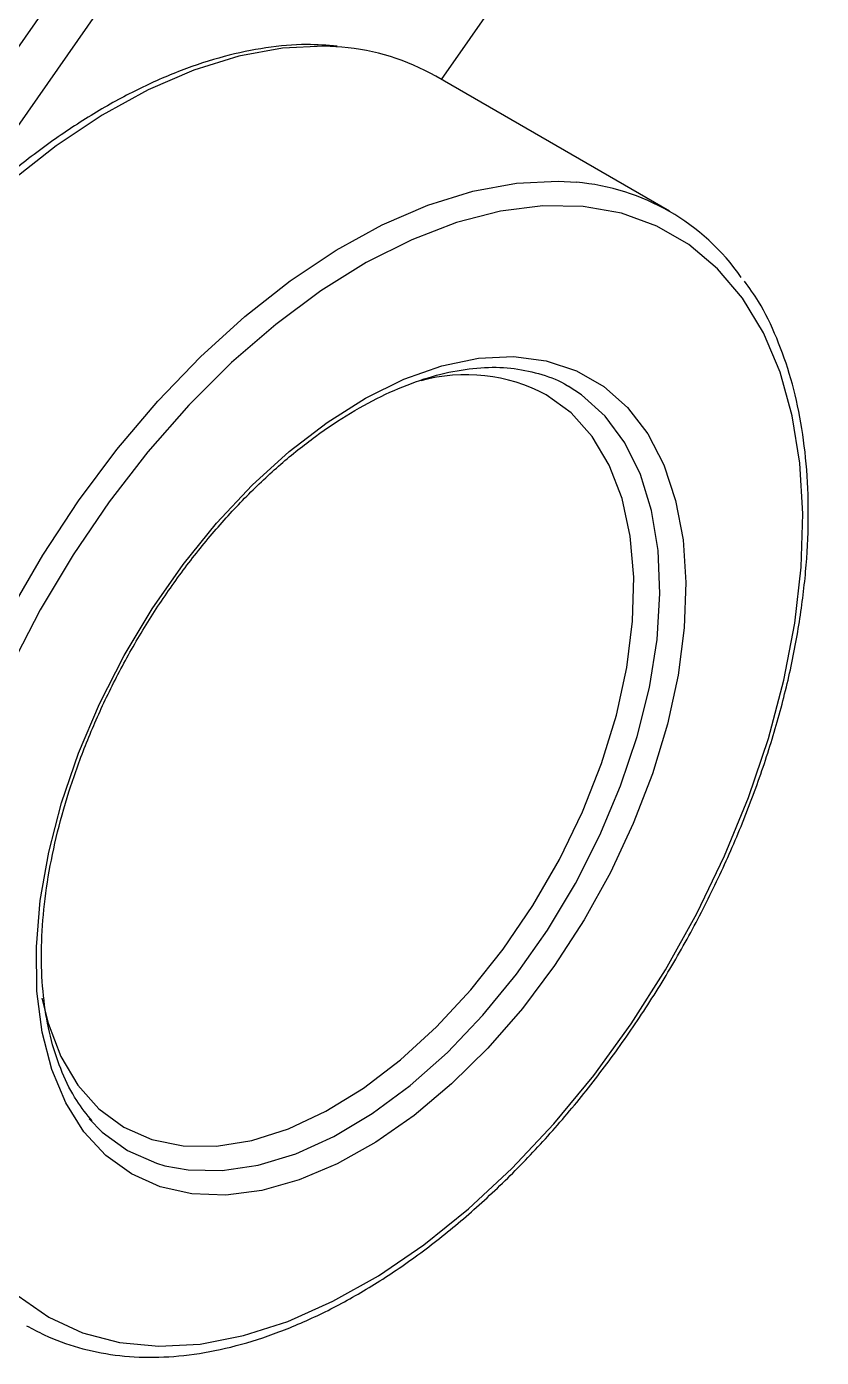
# Model space of a CAD drawing. Header units: millimetres. Extents: x 15 to 1192, y 5 to 836.
# Drawn here: x 699.9 to 743.2, y 415.9 to 488.3 of the extents above; entities that cross this region are included whole.
import ezdxf

# ---------------------------------------------------------------- set-up
doc = ezdxf.new("R2010")
doc.units = ezdxf.units.MM

msp = doc.modelspace()

# ---------------------------------------------------------------- linework, layer by layer
at = {"color": 7, "linetype": 'Continuous', "lineweight": 25}
for p, q in [((774.282, 594.252), (695.801, 481.945)), ((776.403, 593.027), (697.923, 480.72)), ((722.507, 485.437), (789.014, 580.61)), ((734.925, 478.268), (722.197, 485.616))]:
    msp.add_line(p, q, dxfattribs=at)
at = {"color": 7, "linetype": 'Continuous', "lineweight": 25, "flags": 128}
for points in [[(717.096, 487.195), (716.138, 487.25), (713.859, 487.141), (711.486, 486.705), (709.043, 485.947), (706.556, 484.874), (704.049, 483.498), (701.55, 481.833), (699.083, 479.895)], [(699.048, 456.486), (700.819, 459.557), (702.76, 462.51), (704.852, 465.313), (707.074, 467.938), (709.401, 470.357), (711.811, 472.547), (714.278, 474.485), (716.777, 476.15), (719.284, 477.527), (721.771, 478.599), (724.213, 479.357), (726.586, 479.793), (728.865, 479.903), (729.854, 479.845)], [(701.149, 418.094), (702.989, 417.244), (704.989, 416.714), (707.128, 416.512), (709.384, 416.638), (711.733, 417.093), (714.15, 417.869), (716.609, 418.961), (719.084, 420.356), (721.549, 422.039), (723.978, 423.992), (726.344, 426.195), (728.624, 428.624), (730.793, 431.254), (732.827, 434.057), (734.706, 437.002), (736.409, 440.06), (737.918, 443.196), (739.218, 446.379), (740.294, 449.575), (741.135, 452.749), (741.732, 455.867), (742.08, 458.898), (742.173, 461.808), (742.012, 464.567), (741.597, 467.146), (740.934, 469.517), (740.029, 471.655), (738.892, 473.537), (737.535, 475.144), (735.972, 476.459), (734.22, 477.467), (732.298, 478.157), (730.225, 478.524), (728.024, 478.562), (725.719, 478.271), (723.333, 477.655), (720.892, 476.719), (718.422, 475.475), (715.948, 473.934), (713.498, 472.113), (711.097, 470.032), (708.771, 467.713), (706.543, 465.18), (704.439, 462.46), (702.48, 459.582), (700.687, 456.577), (699.078, 453.476)], [(705.645, 425.891), (704.253, 426.894), (703.056, 428.188), (702.07, 429.753), (701.31, 431.568), (700.786, 433.607), (700.506, 435.842), (700.473, 438.241), (700.688, 440.771), (701.148, 443.396), (701.846, 446.08), (702.773, 448.784), (703.916, 451.47), (705.258, 454.102), (706.781, 456.642), (708.463, 459.053), (710.281, 461.304), (712.21, 463.361), (714.221, 465.196), (716.287, 466.784), (718.38, 468.102), (720.469, 469.131), (722.525, 469.857), (724.519, 470.269), (726.424, 470.363), (728.212, 470.137), (729.859, 469.594), (731.342, 468.741), (732.639, 467.59), (733.732, 466.158), (734.606, 464.465), (735.249, 462.535), (735.652, 460.394), (735.809, 458.073), (735.718, 455.604), (735.38, 453.022), (734.8, 450.363), (733.986, 447.664), (732.949, 444.964), (731.704, 442.3), (730.269, 439.71), (728.664, 437.23), (726.911, 434.895), (725.034, 432.737), (723.061, 430.788), (721.018, 429.073), (718.935, 427.618), (716.841, 426.443), (714.765, 425.564), (712.736, 424.993), (710.783, 424.739), (708.933, 424.806), (707.212, 425.191), (705.645, 425.891)], [(707.462, 426.341), (708.729, 426.108), (710.586, 426.073), (712.546, 426.37), (714.581, 426.994), (716.658, 427.936), (718.747, 429.181), (720.816, 430.711), (722.834, 432.502), (724.77, 434.528), (726.594, 436.757), (728.28, 439.156), (729.801, 441.689), (731.134, 444.316), (732.26, 446.999), (733.161, 449.696), (733.823, 452.366), (734.237, 454.97), (734.395, 457.468), (734.297, 459.821), (733.943, 461.995), (733.338, 463.955), (732.493, 465.674), (731.419, 467.123), (730.132, 468.282), (729.397, 468.758)], [(700.775, 435.46), (701.106, 434.095), (701.799, 432.277), (702.728, 430.713), (703.878, 429.427), (705.23, 428.44), (706.763, 427.767), (708.453, 427.419), (710.274, 427.401), (712.196, 427.714), (714.19, 428.352), (716.223, 429.306), (718.265, 430.561), (720.282, 432.096), (722.242, 433.888), (724.116, 435.908), (725.873, 438.125), (727.486, 440.503), (728.929, 443.005), (730.179, 445.592), (731.217, 448.222), (732.026, 450.855), (732.594, 453.448), (732.912, 455.962), (732.974, 458.355), (732.78, 460.591), (732.333, 462.634), (731.64, 464.452), (730.711, 466.016), (729.561, 467.302), (728.209, 468.289), (728.209, 468.289)], [(703.341, 428.895), (704.052, 428.172), (705.437, 427.165)], [(705.437, 427.165), (707.004, 426.474), (707.462, 426.341)], [(699.489, 419.257), (701.149, 418.094)]]:
    msp.add_lwpolyline(points, dxfattribs=at)
at = {"color": 7, "linetype": 'Continuous', "lineweight": 25}
for centre, radius, start, end in [((716.09, 474.923), 12.314, 60.26843, 85.31559), ((728.817, 467.688), 12.201, 34.90262, 85.12708), ((723.839, 460.068), 9.31, 62.00589, 105.30504)]:
    msp.add_arc(centre, radius, start, end, dxfattribs=at)
for points, knots in [([(716.842, 487.255), (716.288, 487.298), (715.032, 487.394), (712.968, 487.198), (710.687, 486.732), (708.348, 485.969), (705.975, 484.929), (703.592, 483.617), (701.22, 482.049), (698.882, 480.24), (696.598, 478.206), (694.388, 475.967), (692.271, 473.543), (690.267, 470.955), (688.392, 468.229), (686.662, 465.386), (685.095, 462.454), (683.702, 459.458), (682.497, 456.424), (681.491, 453.379), (680.694, 450.351), (680.112, 447.365), (679.753, 444.448), (679.62, 441.626), (679.716, 438.922), (680.043, 436.363), (680.598, 433.971), (681.381, 431.773), (682.379, 429.785), (683.596, 428.047), (684.741, 426.767), (685.543, 426.174), (685.806, 425.979)], [0, 0, 0, 0, 0.026623, 0.060332, 0.09426, 0.128356, 0.162559, 0.196816, 0.231087, 0.265347, 0.299589, 0.333812, 0.368016, 0.402205, 0.436383, 0.470557, 0.50473, 0.538907, 0.573092, 0.607291, 0.641509, 0.675752, 0.710021, 0.744321, 0.778648, 0.812993, 0.847327, 0.881607, 0.915772, 0.94975, 0.983489, 1, 1, 1, 1]), ([(699.943, 417.636), (700.261, 417.464), (701.157, 416.979), (702.749, 416.4), (704.743, 415.989), (706.851, 415.871), (709.053, 416.041), (711.333, 416.502), (713.67, 417.25), (716.041, 418.278), (718.425, 419.577), (720.797, 421.134), (723.138, 422.933), (725.425, 424.957), (727.639, 427.187), (729.76, 429.603), (731.77, 432.183), (733.651, 434.904), (735.387, 437.742), (736.963, 440.671), (738.364, 443.665), (739.577, 446.697), (740.593, 449.742), (741.4, 452.772), (741.991, 455.76), (742.361, 458.681), (742.505, 461.508), (742.419, 464.217), (742.102, 466.783), (741.559, 469.185), (740.78, 471.386), (739.931, 473.167), (739.254, 474.109), (738.992, 474.475)], [0, 0, 0, 0, 0.017729, 0.050053, 0.082424, 0.114952, 0.147697, 0.180656, 0.213782, 0.247014, 0.2803, 0.313601, 0.346893, 0.380167, 0.413422, 0.446659, 0.479882, 0.513094, 0.546301, 0.579507, 0.612716, 0.645934, 0.679165, 0.712414, 0.745686, 0.778985, 0.812313, 0.845668, 0.879041, 0.912405, 0.945719, 0.978923, 1, 1, 1, 1]), ([(703.517, 428.773), (703.223, 429.131), (702.595, 429.895), (701.854, 431.373), (701.264, 433.109), (700.886, 435.043), (700.721, 437.144), (700.771, 439.388), (701.039, 441.747), (701.521, 444.19), (702.214, 446.685), (703.109, 449.198), (704.194, 451.695), (705.456, 454.143), (706.879, 456.508), (708.442, 458.76), (710.125, 460.867), (711.904, 462.802), (713.755, 464.539), (715.652, 466.056), (717.567, 467.333), (719.474, 468.356), (721.345, 469.114), (723.155, 469.6), (724.879, 469.811), (726.504, 469.759), (727.995, 469.405), (728.96, 469.063), (729.382, 468.762), (729.397, 468.752)], [0, 0, 0, 0, 0.034686, 0.074061, 0.112926, 0.151483, 0.189901, 0.22828, 0.266662, 0.305076, 0.343529, 0.38202, 0.420541, 0.459082, 0.497631, 0.536177, 0.574703, 0.6132, 0.651654, 0.690056, 0.7284, 0.766689, 0.804941, 0.843192, 0.881518, 0.920061, 0.959022, 0.998585, 1, 1, 1, 1])]:
    msp.add_open_spline(points, degree=3, knots=knots, dxfattribs=at)

doc.saveas('drawing.dxf')
